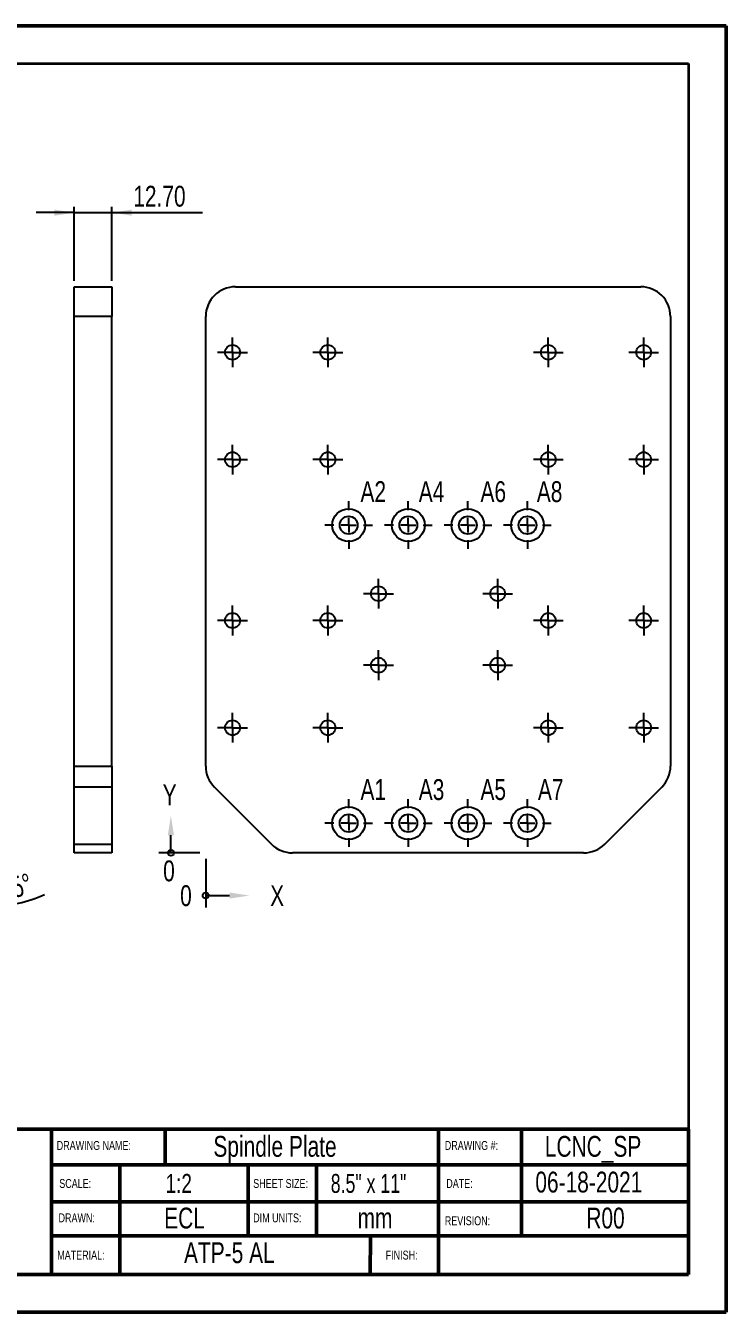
# Model space of a CAD drawing. Header units: millimetres. Extents: x 0 to 279, y 0 to 216.
# Drawn here: x 161.8 to 279.4, y 0 to 215.9 of the extents above; entities that cross this region are included whole.
import ezdxf

# ---------------------------------------------------------------- set-up
doc = ezdxf.new("R2010")
doc.units = ezdxf.units.MM
for name, color, linetype in [('DIM', 1, 'Continuous'), ('PAGE_BORDER', 7, 'Continuous'), ('TITLE_BLOCK_BORDER', 7, 'Continuous'), ('TITLE_BLOCK_TEXT', 8, 'Continuous')]:
    doc.layers.add(name, color=color, linetype=linetype)
doc.styles.add('SLDTEXTSTYLE0', font='TXT', dxfattribs={"width": 0.75})
doc.styles.add('SLDTEXTSTYLE1', font='TXT', dxfattribs={"width": 0.7})
doc.dimstyles.new('SLDDIMSTYLE1', dxfattribs={"dimtxt": 3.5, "dimasz": 3.302, "dimexe": 0, "dimexo": 0.0625, "dimgap": 0.875, "dimtad": 1, "dimdec": 4, "dimlfac": 2, "dimzin": 12, "dimdsep": 46, "dimtxsty": 'SLDTEXTSTYLE0', "dimsah": 1, "dimcen": 0.09, "dimazin": 3, "dimtfac": 1, "dimtofl": 0, "dimtmove": 0, "dimatfit": 3, "dimfxl": 1, "dimfrac": 2, "dimtolj": 1, "dimtzin": 12, "dimarcsym": 0})
doc.dimstyles.new('SLDDIMSTYLE3', dxfattribs={"dimtxt": 3.5, "dimasz": 3.302, "dimexe": 0, "dimexo": 0.0625, "dimgap": 0.875, "dimtad": 1, "dimlfac": 2, "dimrnd": 1e-09, "dimzin": 4, "dimdsep": 46, "dimtxsty": 'SLDTEXTSTYLE0', "dimsah": 1, "dimcen": 0.09, "dimadec": 0, "dimazin": 1, "dimtfac": 1, "dimtmove": 0, "dimatfit": 0, "dimfxl": 1, "dimfrac": 2, "dimtolj": 1, "dimtzin": 12, "dimarcsym": 0})

# ---------------------------------------------------------------- blocks, each defined once
blk = doc.blocks.new('_D_1')
at = {"layer": 'DIM'}
for p, q in [((156.02, 90.66), (156.02, 67.15)), ((144.28, 77.85), (140.16, 73.72))]:
    blk.add_line(p, q, dxfattribs=at)
for start, end in [(225, 270), (270, 294.7376)]:
    blk.add_arc((156.02, 89.59), 21.44, start, end, dxfattribs=at)
for points in [[(140.86, 74.43), (143.04, 71.9), (143.7, 72.67)], [(156.02, 68.15), (152.77, 68.91), (152.69, 67.9)]]:
    blk.add_solid(points, dxfattribs=at)
at = {"layer": 'DIM', "insert": (157.13, 72.34), "char_height": 3.5, "attachment_point": 1, "rotation": 15.4138, "style": 'SLDTEXTSTYLE0'}
blk.add_mtext('45°', dxfattribs=at)
blk = doc.blocks.new('_D_3')
at = {"layer": 'DIM'}
for p, q in [((169.96, 184.53), (163.61, 184.53)), ((169.96, 173.09), (169.96, 185.53)), ((169.96, 184.53), (176.31, 184.53)), ((176.31, 173.09), (176.31, 185.53)), ((176.31, 184.53), (191.52, 184.53))]:
    blk.add_line(p, q, dxfattribs=at)
for points in [[(169.96, 184.53), (166.66, 185.04), (166.66, 184.02)], [(176.31, 184.53), (179.61, 184.02), (179.61, 185.04)]]:
    blk.add_solid(points, dxfattribs=at)
at = {"layer": 'DIM', "insert": (179.88, 189.04), "char_height": 3.5, "attachment_point": 1, "style": 'SLDTEXTSTYLE0'}
blk.add_mtext('12.70', dxfattribs=at)
blk = doc.blocks.new('SW_CENTERMARKSYMBOL_28')
at = {"layer": 'TITLE_BLOCK_BORDER', "color": 0}
for p, q in [((0, 2.5), (0, 4)), ((-2.5, 0), (-4, 0)), ((0, 0), (-1.25, 0)), ((0, 0), (0, 1.25)), ((0, 0), (0, -1.25)), ((0, 0), (1.25, 0)), ((2.5, 0), (4, 0)), ((0, -2.5), (0, -4))]:
    blk.add_line(p, q, dxfattribs=at)
blk = doc.blocks.new('SW_CENTERMARKSYMBOL_29')
at = {"layer": 'TITLE_BLOCK_BORDER', "color": 0}
for p, q in [((0, 2.5), (0, 4)), ((-2.5, 0), (-4, 0)), ((0, 0), (-1.25, 0)), ((0, 0), (0, 1.25)), ((0, 0), (0, -1.25)), ((0, 0), (1.25, 0)), ((2.5, 0), (4, 0)), ((0, -2.5), (0, -4))]:
    blk.add_line(p, q, dxfattribs=at)
blk = doc.blocks.new('SW_CENTERMARKSYMBOL_30')
at = {"layer": 'TITLE_BLOCK_BORDER', "color": 0}
for p, q in [((0, 2.5), (0, 4)), ((-2.5, 0), (-4, 0)), ((0, 0), (-1.25, 0)), ((0, 0), (0, 1.25)), ((0, 0), (0, -1.25)), ((0, 0), (1.25, 0)), ((2.5, 0), (4, 0)), ((0, -2.5), (0, -4))]:
    blk.add_line(p, q, dxfattribs=at)
blk = doc.blocks.new('SW_CENTERMARKSYMBOL_31')
at = {"layer": 'TITLE_BLOCK_BORDER', "color": 0}
for p, q in [((0, 2.5), (0, 4)), ((-2.5, 0), (-4, 0)), ((0, 0), (-1.25, 0)), ((0, 0), (0, 1.25)), ((0, 0), (0, -1.25)), ((0, 0), (1.25, 0)), ((2.5, 0), (4, 0)), ((0, -2.5), (0, -4))]:
    blk.add_line(p, q, dxfattribs=at)
blk = doc.blocks.new('SW_CENTERMARKSYMBOL_32')
at = {"layer": 'TITLE_BLOCK_BORDER', "color": 0}
for p, q in [((0, 2.5), (0, 4)), ((-2.5, 0), (-4, 0)), ((0, 0), (-1.25, 0)), ((0, 0), (0, 1.25)), ((0, 0), (0, -1.25)), ((0, 0), (1.25, 0)), ((2.5, 0), (4, 0)), ((0, -2.5), (0, -4))]:
    blk.add_line(p, q, dxfattribs=at)
blk = doc.blocks.new('SW_CENTERMARKSYMBOL_33')
at = {"layer": 'TITLE_BLOCK_BORDER', "color": 0}
for p, q in [((0, 2.5), (0, 4)), ((-2.5, 0), (-4, 0)), ((0, 0), (-1.25, 0)), ((0, 0), (0, 1.25)), ((0, 0), (0, -1.25)), ((0, 0), (1.25, 0)), ((2.5, 0), (4, 0)), ((0, -2.5), (0, -4))]:
    blk.add_line(p, q, dxfattribs=at)
blk = doc.blocks.new('SW_CENTERMARKSYMBOL_34')
at = {"layer": 'TITLE_BLOCK_BORDER', "color": 0}
for p, q in [((0, 2.5), (0, 4)), ((-2.5, 0), (-4, 0)), ((0, 0), (-1.25, 0)), ((0, 0), (0, 1.25)), ((0, 0), (0, -1.25)), ((0, 0), (1.25, 0)), ((2.5, 0), (4, 0)), ((0, -2.5), (0, -4))]:
    blk.add_line(p, q, dxfattribs=at)
blk = doc.blocks.new('SW_CENTERMARKSYMBOL_35')
at = {"layer": 'TITLE_BLOCK_BORDER', "color": 0}
for p, q in [((0, 2.5), (0, 4)), ((-2.5, 0), (-4, 0)), ((0, 0), (-1.25, 0)), ((0, 0), (0, 1.25)), ((0, 0), (0, -1.25)), ((0, 0), (1.25, 0)), ((2.5, 0), (4, 0)), ((0, -2.5), (0, -4))]:
    blk.add_line(p, q, dxfattribs=at)
blk = doc.blocks.new('SW_CENTERMARKSYMBOL_36')
at = {"layer": 'TITLE_BLOCK_BORDER', "color": 0}
for p, q in [((0, 1.25), (0, 2.5)), ((-1.25, 0), (-2.5, 0)), ((0, 0), (-1.25, 0)), ((0, 0), (0, 1.25)), ((0, 0), (0, -1.25)), ((0, 0), (1.25, 0)), ((1.25, 0), (2.5, 0)), ((0, -1.25), (0, -2.5))]:
    blk.add_line(p, q, dxfattribs=at)
blk = doc.blocks.new('SW_CENTERMARKSYMBOL_37')
at = {"layer": 'TITLE_BLOCK_BORDER', "color": 0}
for p, q in [((0, 1.25), (0, 2.5)), ((-1.25, 0), (-2.5, 0)), ((0, 0), (-1.25, 0)), ((0, 0), (0, 1.25)), ((0, 0), (0, -1.25)), ((0, 0), (1.25, 0)), ((1.25, 0), (2.5, 0)), ((0, -1.25), (0, -2.5))]:
    blk.add_line(p, q, dxfattribs=at)
blk = doc.blocks.new('SW_CENTERMARKSYMBOL_38')
at = {"layer": 'TITLE_BLOCK_BORDER', "color": 0}
for p, q in [((0, 1.25), (0, 2.5)), ((-1.25, 0), (-2.5, 0)), ((0, 0), (-1.25, 0)), ((0, 0), (0, 1.25)), ((0, 0), (0, -1.25)), ((0, 0), (1.25, 0)), ((1.25, 0), (2.5, 0)), ((0, -1.25), (0, -2.5))]:
    blk.add_line(p, q, dxfattribs=at)
blk = doc.blocks.new('SW_CENTERMARKSYMBOL_39')
at = {"layer": 'TITLE_BLOCK_BORDER', "color": 0}
for p, q in [((0, 1.25), (0, 2.5)), ((-1.25, 0), (-2.5, 0)), ((0, 0), (-1.25, 0)), ((0, 0), (0, 1.25)), ((0, 0), (0, -1.25)), ((0, 0), (1.25, 0)), ((1.25, 0), (2.5, 0)), ((0, -1.25), (0, -2.5))]:
    blk.add_line(p, q, dxfattribs=at)
blk = doc.blocks.new('SW_CENTERMARKSYMBOL_40')
at = {"layer": 'TITLE_BLOCK_BORDER', "color": 0}
for p, q in [((0, 1.25), (0, 2.5)), ((-1.25, 0), (-2.5, 0)), ((0, 0), (-1.25, 0)), ((0, 0), (0, 1.25)), ((0, 0), (0, -1.25)), ((0, 0), (1.25, 0)), ((1.25, 0), (2.5, 0)), ((0, -1.25), (0, -2.5))]:
    blk.add_line(p, q, dxfattribs=at)
blk = doc.blocks.new('SW_CENTERMARKSYMBOL_41')
at = {"layer": 'TITLE_BLOCK_BORDER', "color": 0}
for p, q in [((0, 1.25), (0, 2.5)), ((-1.25, 0), (-2.5, 0)), ((0, 0), (-1.25, 0)), ((0, 0), (0, 1.25)), ((0, 0), (0, -1.25)), ((0, 0), (1.25, 0)), ((1.25, 0), (2.5, 0)), ((0, -1.25), (0, -2.5))]:
    blk.add_line(p, q, dxfattribs=at)
blk = doc.blocks.new('SW_CENTERMARKSYMBOL_42')
at = {"layer": 'TITLE_BLOCK_BORDER', "color": 0}
for p, q in [((0, 1.25), (0, 2.5)), ((-1.25, 0), (-2.5, 0)), ((0, 0), (-1.25, 0)), ((0, 0), (0, 1.25)), ((0, 0), (0, -1.25)), ((0, 0), (1.25, 0)), ((1.25, 0), (2.5, 0)), ((0, -1.25), (0, -2.5))]:
    blk.add_line(p, q, dxfattribs=at)
blk = doc.blocks.new('SW_CENTERMARKSYMBOL_43')
at = {"layer": 'TITLE_BLOCK_BORDER', "color": 0}
for p, q in [((0, 1.25), (0, 2.5)), ((-1.25, 0), (-2.5, 0)), ((0, 0), (-1.25, 0)), ((0, 0), (0, 1.25)), ((0, 0), (0, -1.25)), ((0, 0), (1.25, 0)), ((1.25, 0), (2.5, 0)), ((0, -1.25), (0, -2.5))]:
    blk.add_line(p, q, dxfattribs=at)
blk = doc.blocks.new('SW_CENTERMARKSYMBOL_44')
at = {"layer": 'TITLE_BLOCK_BORDER', "color": 0}
for p, q in [((0, 1.25), (0, 2.5)), ((-1.25, 0), (-2.5, 0)), ((0, 0), (-1.25, 0)), ((0, 0), (0, 1.25)), ((0, 0), (0, -1.25)), ((0, 0), (1.25, 0)), ((1.25, 0), (2.5, 0)), ((0, -1.25), (0, -2.5))]:
    blk.add_line(p, q, dxfattribs=at)
blk = doc.blocks.new('SW_CENTERMARKSYMBOL_45')
at = {"layer": 'TITLE_BLOCK_BORDER', "color": 0}
for p, q in [((0, 1.25), (0, 2.5)), ((-1.25, 0), (-2.5, 0)), ((0, 0), (-1.25, 0)), ((0, 0), (0, 1.25)), ((0, 0), (0, -1.25)), ((0, 0), (1.25, 0)), ((1.25, 0), (2.5, 0)), ((0, -1.25), (0, -2.5))]:
    blk.add_line(p, q, dxfattribs=at)
blk = doc.blocks.new('SW_CENTERMARKSYMBOL_46')
at = {"layer": 'TITLE_BLOCK_BORDER', "color": 0}
for p, q in [((0, 1.25), (0, 2.5)), ((-1.25, 0), (-2.5, 0)), ((0, 0), (-1.25, 0)), ((0, 0), (0, 1.25)), ((0, 0), (0, -1.25)), ((0, 0), (1.25, 0)), ((1.25, 0), (2.5, 0)), ((0, -1.25), (0, -2.5))]:
    blk.add_line(p, q, dxfattribs=at)
blk = doc.blocks.new('SW_CENTERMARKSYMBOL_47')
at = {"layer": 'TITLE_BLOCK_BORDER', "color": 0}
for p, q in [((0, 1.25), (0, 2.5)), ((-1.25, 0), (-2.5, 0)), ((0, 0), (-1.25, 0)), ((0, 0), (0, 1.25)), ((0, 0), (0, -1.25)), ((0, 0), (1.25, 0)), ((1.25, 0), (2.5, 0)), ((0, -1.25), (0, -2.5))]:
    blk.add_line(p, q, dxfattribs=at)
blk = doc.blocks.new('SW_CENTERMARKSYMBOL_48')
at = {"layer": 'TITLE_BLOCK_BORDER', "color": 0}
for p, q in [((0, 1.25), (0, 2.5)), ((-1.25, 0), (-2.5, 0)), ((0, 0), (-1.25, 0)), ((0, 0), (0, 1.25)), ((0, 0), (0, -1.25)), ((0, 0), (1.25, 0)), ((1.25, 0), (2.5, 0)), ((0, -1.25), (0, -2.5))]:
    blk.add_line(p, q, dxfattribs=at)
blk = doc.blocks.new('SW_CENTERMARKSYMBOL_49')
at = {"layer": 'TITLE_BLOCK_BORDER', "color": 0}
for p, q in [((0, 1.25), (0, 2.5)), ((-1.25, 0), (-2.5, 0)), ((0, 0), (-1.25, 0)), ((0, 0), (0, 1.25)), ((0, 0), (0, -1.25)), ((0, 0), (1.25, 0)), ((1.25, 0), (2.5, 0)), ((0, -1.25), (0, -2.5))]:
    blk.add_line(p, q, dxfattribs=at)
blk = doc.blocks.new('SW_CENTERMARKSYMBOL_50')
at = {"layer": 'TITLE_BLOCK_BORDER', "color": 0}
for p, q in [((0, 1.25), (0, 2.5)), ((-1.25, 0), (-2.5, 0)), ((0, 0), (-1.25, 0)), ((0, 0), (0, 1.25)), ((0, 0), (0, -1.25)), ((0, 0), (1.25, 0)), ((1.25, 0), (2.5, 0)), ((0, -1.25), (0, -2.5))]:
    blk.add_line(p, q, dxfattribs=at)
blk = doc.blocks.new('SW_CENTERMARKSYMBOL_51')
at = {"layer": 'TITLE_BLOCK_BORDER', "color": 0}
for p, q in [((0, 1.25), (0, 2.5)), ((-1.25, 0), (-2.5, 0)), ((0, 0), (-1.25, 0)), ((0, 0), (0, 1.25)), ((0, 0), (0, -1.25)), ((0, 0), (1.25, 0)), ((1.25, 0), (2.5, 0)), ((0, -1.25), (0, -2.5))]:
    blk.add_line(p, q, dxfattribs=at)
blk = doc.blocks.new('SW_CENTERMARKSYMBOL_52')
at = {"layer": 'TITLE_BLOCK_BORDER', "color": 0}
for p, q in [((0, 1.25), (0, 2.5)), ((-1.25, 0), (-2.5, 0)), ((0, 0), (-1.25, 0)), ((0, 0), (0, 1.25)), ((0, 0), (0, -1.25)), ((0, 0), (1.25, 0)), ((1.25, 0), (2.5, 0)), ((0, -1.25), (0, -2.5))]:
    blk.add_line(p, q, dxfattribs=at)
blk = doc.blocks.new('SW_CENTERMARKSYMBOL_53')
at = {"layer": 'TITLE_BLOCK_BORDER', "color": 0}
for p, q in [((0, 1.25), (0, 2.5)), ((-1.25, 0), (-2.5, 0)), ((0, 0), (-1.25, 0)), ((0, 0), (0, 1.25)), ((0, 0), (0, -1.25)), ((0, 0), (1.25, 0)), ((1.25, 0), (2.5, 0)), ((0, -1.25), (0, -2.5))]:
    blk.add_line(p, q, dxfattribs=at)
blk = doc.blocks.new('SW_CENTERMARKSYMBOL_54')
at = {"layer": 'TITLE_BLOCK_BORDER', "color": 0}
for p, q in [((0, 1.25), (0, 2.5)), ((-1.25, 0), (-2.5, 0)), ((0, 0), (-1.25, 0)), ((0, 0), (0, 1.25)), ((0, 0), (0, -1.25)), ((0, 0), (1.25, 0)), ((1.25, 0), (2.5, 0)), ((0, -1.25), (0, -2.5))]:
    blk.add_line(p, q, dxfattribs=at)
blk = doc.blocks.new('SW_CENTERMARKSYMBOL_55')
at = {"layer": 'TITLE_BLOCK_BORDER', "color": 0}
for p, q in [((0, 1.25), (0, 2.5)), ((-1.25, 0), (-2.5, 0)), ((0, 0), (-1.25, 0)), ((0, 0), (0, 1.25)), ((0, 0), (0, -1.25)), ((0, 0), (1.25, 0)), ((1.25, 0), (2.5, 0)), ((0, -1.25), (0, -2.5))]:
    blk.add_line(p, q, dxfattribs=at)
blk = doc.blocks.new('SW_DATUMORIGIN_1')
at = {"layer": 'TITLE_BLOCK_BORDER', "color": 0}
for p, q in [((-5.84, 1), (-5.84, 3.97)), ((-1, 1), (-7.84, 1)), ((0, 0), (0, -8.16)), ((0, -6.16), (4.02, -6.16))]:
    blk.add_line(p, q, dxfattribs=at)
for centre in [(-5.84, 1), (0, -6.16)]:
    blk.add_circle(centre, 0.5, dxfattribs=at)
for points in [[(-5.84, 7.27), (-6.35, 3.97), (-5.33, 3.97)], [(7.32, -6.16), (4.02, -5.65), (4.02, -6.67)]]:
    blk.add_solid(points, dxfattribs=at)
at = {"layer": 'TITLE_BLOCK_BORDER', "color": 0, "char_height": 3.5, "attachment_point": 1, "style": 'SLDTEXTSTYLE0'}
for s, insert in [('Y', (-7.22, 12.5)), ('0', (-7.14, -0.27)), ('0', (-4.29, -4.43)), ('X', (10.82, -4.43))]:
    blk.add_mtext(s, dxfattribs=dict(at, insert=insert))

msp = doc.modelspace()

# ---------------------------------------------------------------- linework, layer by layer
at = {"color": 7, "linetype": 'Continuous', "lineweight": 50}
for p, q in [((0, 215.9), (279.4, 215.9)), ((279.4, 0), (279.4, 215.9)), ((0, 0), (279.4, 0))]:
    msp.add_line(p, q, dxfattribs=at)
at = {"color": 7, "linetype": 'Continuous', "lineweight": 25}
for p, q in [((169.959525, 172.08867), (176.309525, 172.08867)), ((169.959525, 167.088671), (169.959525, 172.08867)), ((176.309525, 172.08867), (176.309525, 167.088671)), ((197.037814, 172.08867), (265.037818, 172.08867)), ((176.309525, 167.088671), (169.959525, 167.088671)), ((169.959525, 91.659738), (169.959525, 167.088671)), ((176.309525, 91.659738), (176.309525, 167.088671)), ((192.037815, 91.659738), (192.037815, 167.088671)), ((270.037817, 167.088671), (270.037817, 91.659738)), ((169.959525, 91.659738), (176.309525, 91.659738)), ((169.959525, 88.124203), (169.959525, 91.659738)), ((176.309525, 91.659738), (176.309525, 88.124203)), ((176.309525, 88.124203), (169.959525, 88.124203)), ((169.959525, 78.553135), (169.959525, 88.124203)), ((176.309525, 88.124203), (176.309525, 78.553135)), ((193.502283, 88.124203), (203.073351, 78.553135)), ((259.002281, 78.553135), (268.573349, 88.124203)), ((169.959525, 78.553135), (176.309525, 78.553135)), ((169.959525, 77.088671), (169.959525, 78.553135)), ((176.309525, 78.553135), (176.309525, 77.088671)), ((176.309525, 77.088671), (169.959525, 77.088671)), ((255.466748, 77.088671), (206.608884, 77.088671))]:
    msp.add_line(p, q, dxfattribs=at)
for centre, radius in [((196.537816, 161.088669), 1.25), ((212.537816, 161.088669), 1.25), ((249.537816, 161.088669), 1.25), ((265.537816, 161.088669), 1.25), ((196.537816, 143.088669), 1.25), ((212.537816, 143.088669), 1.25), ((249.537816, 143.088669), 1.25), ((265.537816, 143.088669), 1.25), ((216.037816, 132.088669), 2.75), ((226.037816, 132.088669), 2.75), ((236.037816, 132.088669), 2.75), ((246.037816, 132.088669), 2.75), ((216.037816, 132.088669), 1.5), ((226.037816, 132.088669), 1.5), ((236.037816, 132.088669), 1.5), ((246.037816, 132.088669), 1.5), ((221.037816, 120.588669), 1.25), ((241.037816, 120.588669), 1.25), ((196.537816, 116.088669), 1.25), ((212.537816, 116.088669), 1.25), ((249.537816, 116.088669), 1.25), ((265.537816, 116.088669), 1.25), ((221.037816, 108.588669), 1.25), ((241.037816, 108.588669), 1.25), ((196.537816, 98.088669), 1.25), ((212.537816, 98.088669), 1.25), ((249.537816, 98.088669), 1.25), ((265.537816, 98.088669), 1.25), ((216.037816, 82.088669), 2.75), ((226.037816, 82.088669), 2.75), ((236.037816, 82.088669), 2.75), ((246.037816, 82.088669), 2.75), ((216.037816, 82.088669), 1.5), ((226.037816, 82.088669), 1.5), ((236.037816, 82.088669), 1.5), ((246.037816, 82.088669), 1.5)]:
    msp.add_circle(centre, radius, dxfattribs=at)
for centre, start, end in [((197.037816, 167.088669), 90, 180), ((265.037816, 167.088669), 0, 90), ((197.037816, 91.659737), 180, 225), ((265.037816, 91.659737), 315, 0), ((206.608884, 82.088669), 225, 270), ((255.466748, 82.088669), 270, 315)]:
    msp.add_arc(centre, 5, start, end, dxfattribs=at)
at = {"layer": 'PAGE_BORDER', "lineweight": 35}
for p, q in [((6.35, 209.55), (273.05, 209.55)), ((273.05, 209.55), (273.05, 6.35)), ((6.35, 6.35), (273.05, 6.35))]:
    msp.add_line(p, q, dxfattribs=at)
at = {"layer": 'TITLE_BLOCK_BORDER', "lineweight": 50}
for p, q in [((166.179712, 30.707932), (123.087346, 30.707932)), ((166.179712, 30.707932), (166.179712, 6.35)), ((273.05, 30.707932), (166.179712, 30.707932)), ((185.237961, 30.707932), (185.237961, 24.777849)), ((231.125844, 30.707932), (231.125844, 6.35)), ((245.029512, 30.707932), (245.029512, 12.838982)), ((273.05, 30.707932), (273.05, 6.35)), ((273.05, 24.73273), (166.179712, 24.73273)), ((177.605695, 24.73273), (177.605695, 6.35)), ((199.160468, 24.73273), (199.160468, 12.838982)), ((210.637961, 24.73273), (210.637961, 12.838982)), ((273.05, 18.518144), (166.179712, 18.518144)), ((166.359649, 12.838982), (273.05, 12.838982)), ((219.704824, 12.838982), (219.614856, 6.35)), ((166.179712, 6.35), (123.087346, 6.35)), ((166.179712, 6.35), (273.05, 6.35))]:
    msp.add_line(p, q, dxfattribs=at)

# ---------------------------------------------------------------- block references
at = {"layer": 'TITLE_BLOCK_BORDER'}
for name, p in [('SW_CENTERMARKSYMBOL_39', (196.537816, 161.088669)), ('SW_CENTERMARKSYMBOL_37', (212.537816, 161.088669)), ('SW_CENTERMARKSYMBOL_46', (249.537816, 161.088669)), ('SW_CENTERMARKSYMBOL_45', (265.537816, 161.088669)), ('SW_CENTERMARKSYMBOL_38', (196.537816, 143.088669)), ('SW_CENTERMARKSYMBOL_36', (212.537816, 143.088669)), ('SW_CENTERMARKSYMBOL_48', (249.537816, 143.088669)), ('SW_CENTERMARKSYMBOL_47', (265.537816, 143.088669)), ('SW_CENTERMARKSYMBOL_29', (216.037816, 132.088669)), ('SW_CENTERMARKSYMBOL_30', (226.037816, 132.088669)), ('SW_CENTERMARKSYMBOL_31', (236.037816, 132.088669)), ('SW_CENTERMARKSYMBOL_35', (246.037816, 132.088669)), ('SW_CENTERMARKSYMBOL_54', (221.037816, 120.588669)), ('SW_CENTERMARKSYMBOL_52', (241.037816, 120.588669)), ('SW_CENTERMARKSYMBOL_42', (196.537816, 116.088669)), ('SW_CENTERMARKSYMBOL_43', (212.537816, 116.088669)), ('SW_CENTERMARKSYMBOL_50', (249.537816, 116.088669)), ('SW_CENTERMARKSYMBOL_49', (265.537816, 116.088669)), ('SW_CENTERMARKSYMBOL_53', (221.037816, 108.588669)), ('SW_CENTERMARKSYMBOL_44', (241.037816, 108.588669)), ('SW_CENTERMARKSYMBOL_41', (196.537816, 98.088669)), ('SW_CENTERMARKSYMBOL_40', (212.537816, 98.088669)), ('SW_CENTERMARKSYMBOL_51', (249.537816, 98.088669)), ('SW_CENTERMARKSYMBOL_55', (265.537816, 98.088669)), ('SW_DATUMORIGIN_1', (192.037816, 76.088669)), ('SW_CENTERMARKSYMBOL_32', (216.037816, 82.088669)), ('SW_CENTERMARKSYMBOL_33', (226.037816, 82.088669)), ('SW_CENTERMARKSYMBOL_28', (236.037816, 82.088669)), ('SW_CENTERMARKSYMBOL_34', (246.037816, 82.088669))]:
    msp.add_blockref(name, p, dxfattribs=at)

# ---------------------------------------------------------------- texts
at = {"layer": 'DIM', "char_height": 3.5, "attachment_point": 1, "style": 'SLDTEXTSTYLE0'}
for s, insert in [('A2', (218.013188, 139.463799)), ('A4', (227.792037, 139.463799)), ('A6', (238.149882, 139.463799)), ('A8', (247.603106, 139.463799)), ('A1', (218.013188, 89.463799)), ('A3', (227.792037, 89.463799)), ('A5', (238.149882, 89.463799)), ('A7', (247.792037, 89.463799))]:
    msp.add_mtext(s, dxfattribs=dict(at, insert=insert))
at = {"layer": 'TITLE_BLOCK_TEXT'}
for s, insert, char_height, attachment_point, style in [('DRAWING NAME:', (167.041922, 28.740928), 1.5, 1, 'SLDTEXTSTYLE0'), ('Spindle Plate', (193.327234, 29.59341), 3.5, 1, 'SLDTEXTSTYLE0'), ('DRAWING #:', (232.164124, 28.745746), 1.5, 1, 'SLDTEXTSTYLE0'), ('LCNC_SP', (248.95109, 29.59341), 3.5, 1, 'SLDTEXTSTYLE0'), ('SCALE:', (167.46671, 22.360536), 1.5, 1, 'SLDTEXTSTYLE0'), ('1:2', (185.299534, 23.212528), 3.175, 1, 'SLDTEXTSTYLE0'), ('SHEET SIZE:', (200.012559, 22.360536), 1.5, 1, 'SLDTEXTSTYLE0'), ('8.5" x 11"', (213.023506, 23.212528), 3.175, 1, 'SLDTEXTSTYLE1'), ('DATE:', (232.417485, 22.360536), 1.5, 1, 'SLDTEXTSTYLE0'), ('06-18-2021', (247.359074, 23.599896), 3.5, 1, 'SLDTEXTSTYLE0'), ('ECL', (188.480128, 17.561201), 3.5, 2, 'SLDTEXTSTYLE0'), ('R00', (259.133902, 17.561201), 3.5, 2, 'SLDTEXTSTYLE0'), ('DRAWN:', (167.343851, 16.591081), 1.5, 1, 'SLDTEXTSTYLE0'), ('DIM UNITS:', (200.008262, 16.591081), 1.5, 1, 'SLDTEXTSTYLE0'), ('mm', (220.449565, 17.561201), 3.5, 2, 'SLDTEXTSTYLE0'), ('REVISION:', (232.164124, 16.111068), 1.5, 1, 'SLDTEXTSTYLE0'), ('ATP-5 AL', (188.400876, 11.748625), 3.5, 1, 'SLDTEXTSTYLE0'), ('MATERIAL:', (167.130748, 10.341613), 1.5, 1, 'SLDTEXTSTYLE0'), ('FINISH:', (222.244723, 10.341613), 1.5, 1, 'SLDTEXTSTYLE0')]:
    msp.add_mtext(s, dxfattribs=dict(at, insert=insert, char_height=char_height, attachment_point=attachment_point, style=style))

# ---------------------------------------------------------------- dimensions: what is measured, and where the dimension line sits
at = {"layer": 'DIM'}
dim = msp.add_linear_dim(base=(176.309525, 184.530343), p1=(169.959525, 172.088669), p2=(176.309525, 172.088669), dimstyle='SLDDIMSTYLE3', dxfattribs=at)
dim.commit()
dim.dimension.update_dxf_attribs({"geometry": '_D_3', "text_midpoint": (185.698956, 184.530343), "dimtype": 160})
dim = msp.add_angular_dim_2l(base=(147.819099, 69.78433), line1=((156.022325, 91.659737), (156.022325, 167.088669)), line2=((144.986791, 78.553136), (154.557859, 88.124203)), dimstyle='SLDDIMSTYLE1', dxfattribs=at)
dim.commit()
dim.dimension.update_dxf_attribs({"geometry": '_D_1', "text_midpoint": (161.719765, 68.923627), "dimtype": 162})

doc.saveas('drawing.dxf')
